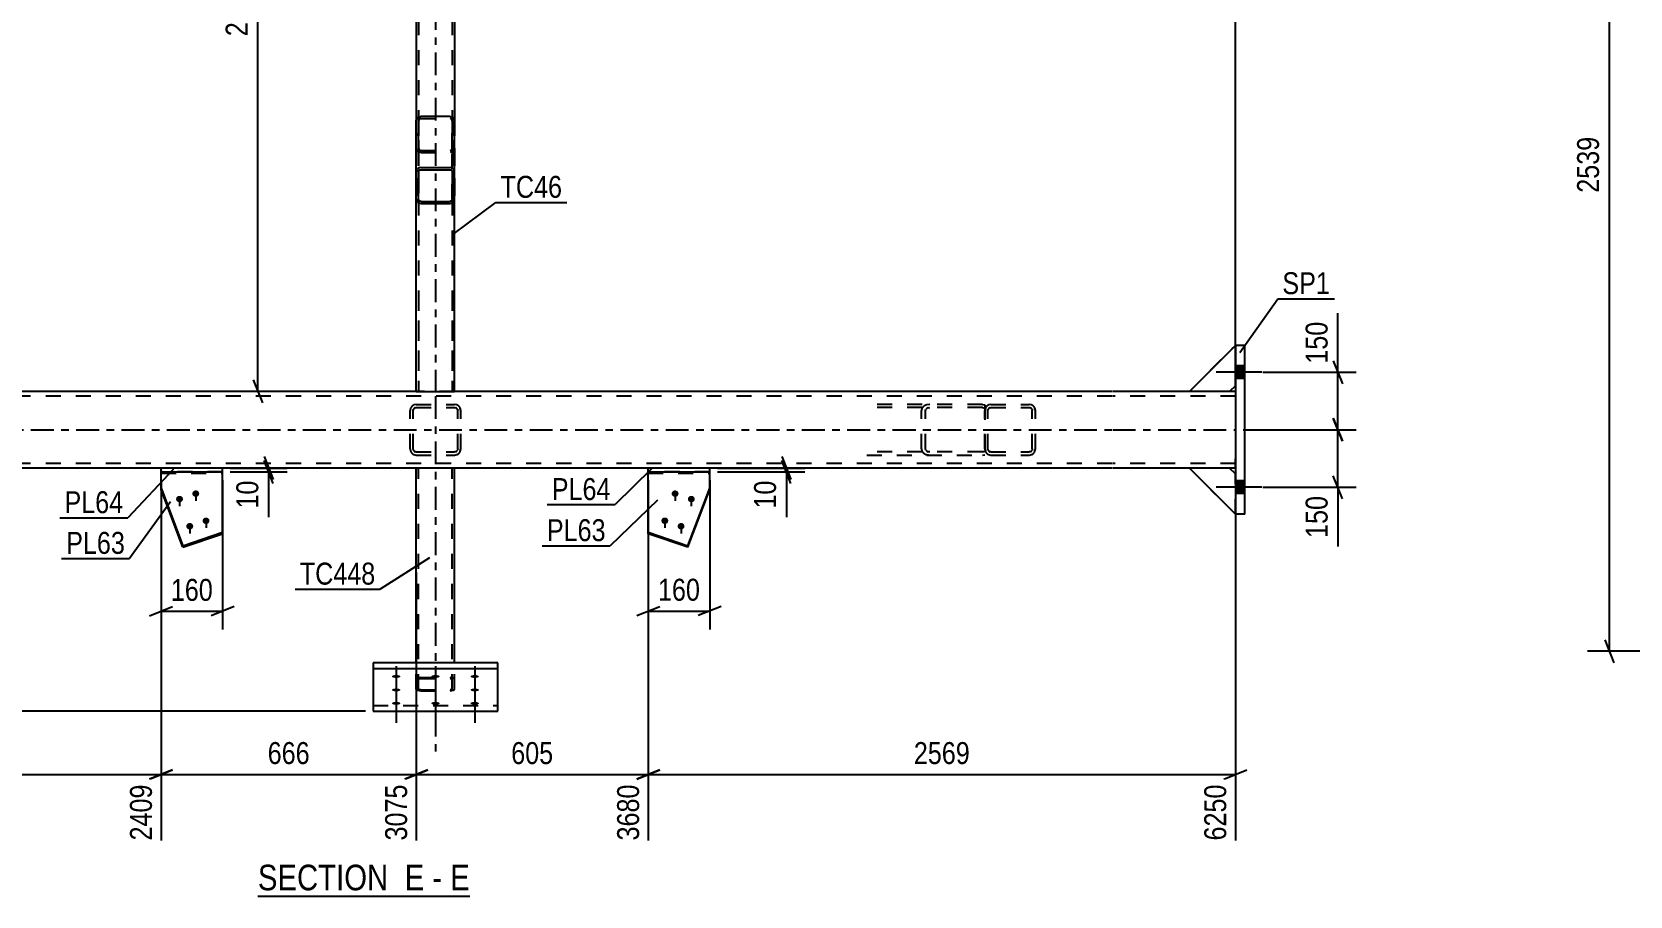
# Model space of a CAD drawing. Header units: millimetres. Extents: x -98 to 743, y -243 to 351.
# Drawn here: x 58.4 to 266.9, y 124.9 to 237.6 of the extents above; entities that cross this region are included whole.
import ezdxf

# ---------------------------------------------------------------- set-up
doc = ezdxf.new("R2010")
doc.units = ezdxf.units.MM
doc.linetypes.add('DXK_LINE_DOT2', pattern=[3.9198, 1.9599, -1.9599])
doc.linetypes.add('DXK_LINE_DOT3', pattern=[5.9187, 2.979, -0.9799, 0.9799, -0.9799])
doc.styles.add('Arial Narrow', font='ARIALN.TTF', dxfattribs={"height": 0.2})

# ---------------------------------------------------------------- blocks, each defined once
blk = doc.blocks.new('Unknown-389632146-17 - 25804')
at = {"color": 6, "linetype": 'Continuous'}
blk.add_line((87.86, 124.88), (115.51, 124.88), dxfattribs=at)
at = {"color": 0, "linetype": 'Continuous'}
for points in [[(105.97, 125.63), (105.97, 129.13), (87.86, 129.13), (87.86, 125.63)], [(109.58, 125.63), (109.58, 129.13), (107.02, 129.13), (107.02, 125.63)], [(111.9, 125.63), (111.9, 129.13), (110.63, 129.13), (110.63, 125.63)], [(115.51, 125.63), (115.51, 129.13), (112.95, 129.13), (112.95, 125.63)]]:
    blk.add_wipeout(points, dxfattribs=at)
at = {"color": 7, "linetype": 'Continuous', "style": 'Arial Narrow'}
for s, p in [('SECTION ', (87.86, 125.63)), ('E', (107.02, 125.63)), ('E', (112.95, 125.63)), ('-', (110.63, 125.63))]:
    blk.add_text(s, height=3.34, dxfattribs=at).set_placement(p)
blk = doc.blocks.new('Part-389632146-25862 - 25804')
at = {"color": 2, "linetype": 'Continuous'}
for p, q in [((83.26, 180.71), (75.23, 180.71)), ((75.23, 180.21), (75.23, 180.71)), ((75.23, 180.21), (83.26, 180.21)), ((83.26, 180.21), (83.26, 180.71))]:
    blk.add_line(p, q, dxfattribs=at)
blk = doc.blocks.new('Part-389632146-25887 - 25804')
at = {"color": 7, "linetype": 'DXK_LINE_DOT2'}
for p, q in [((83.26, 180.23), (75.23, 180.23)), ((75.23, 180.23), (75.23, 180.21)), ((75.23, 180.21), (75.23, 180.23)), ((75.23, 180.03), (83.26, 180.03)), ((83.26, 180.23), (83.26, 180.21)), ((83.26, 180.21), (83.26, 180.23))]:
    blk.add_line(p, q, dxfattribs=at)
at = {"color": 2, "linetype": 'Continuous'}
for p, q in [((75.23, 177.91), (75.23, 180.21)), ((83.26, 172.15), (83.26, 180.21)), ((75.23, 178.11), (78.07, 170.59)), ((78.07, 170.38), (75.23, 177.91)), ((78.07, 170.59), (83.26, 172.35)), ((78.07, 170.38), (83.26, 172.15)), ((78.07, 170.59), (78.07, 170.38))]:
    blk.add_line(p, q, dxfattribs=at)
blk = doc.blocks.new('Part-389632146-25866 - 25804')
at = {"color": 7, "linetype": 'DXK_LINE_DOT2'}
for p, q in [((182.4, 189.01), (167.32, 189.01)), ((182.4, 188.61), (167.32, 188.61)), ((174.52, 188.51), (174.44, 188.21)), ((174.44, 183.21), (174.44, 188.21)), ((174.99, 188.21), (175.03, 188.36)), ((174.99, 183.21), (174.99, 188.21)), ((175.54, 189.01), (175.12, 188.95)), ((175.33, 188.58), (175.54, 188.61)), ((182.4, 189.01), (182.72, 188.96)), ((182.4, 188.61), (182.61, 188.58)), ((182.61, 188.58), (182.72, 188.52)), ((182.72, 188.96), (182.72, 182.45)), ((182.4, 182.81), (167.32, 182.81)), ((167.32, 182.41), (182.4, 182.41)), ((174.44, 183.21), (174.52, 182.9)), ((175.03, 183.05), (174.99, 183.21)), ((175.12, 182.47), (175.54, 182.41)), ((175.54, 182.81), (175.33, 182.84)), ((182.61, 182.84), (182.4, 182.81)), ((182.4, 182.41), (182.72, 182.45)), ((182.72, 182.89), (182.61, 182.84))]:
    blk.add_line(p, q, dxfattribs=at)
at = {"color": 7, "linetype": 'DXK_LINE_DOT3'}
blk.add_line((170.75, 185.71), (185.82, 185.71), dxfattribs=at)
at = {"color": 7, "linetype": 'DXK_LINE_DOT2'}
for centre, radius, start, end in [((175.37, 187.98), 1, 104.5547, 147.5895), ((175.46, 188.09), 0.501, 104.5547, 147.5895), ((175.37, 183.44), 1, 212.4105, 255.4453), ((175.46, 183.32), 0.501, 212.4105, 255.4453)]:
    blk.add_arc(centre, radius, start, end, dxfattribs=at)
blk = doc.blocks.new('Part-389632146-25809 - 25804')
at = {"color": 7, "linetype": 'DXK_LINE_DOT2'}
for p, q in [((182.79, 188.51), (182.72, 188.21)), ((182.72, 183.21), (182.72, 188.21)), ((183.12, 188.21), (183.15, 188.36)), ((183.12, 183.21), (183.12, 188.21)), ((183.52, 189.01), (183.22, 188.95)), ((183.37, 188.58), (183.52, 188.61)), ((183.52, 189.01), (188.52, 189.01)), ((183.52, 188.61), (188.52, 188.61)), ((188.83, 188.95), (188.52, 189.01)), ((188.52, 188.61), (188.68, 188.58)), ((188.89, 188.36), (188.92, 188.21)), ((188.92, 183.21), (188.92, 188.21)), ((189.32, 188.21), (189.26, 188.51)), ((189.32, 183.21), (189.32, 188.21)), ((182.72, 183.21), (182.79, 182.9)), ((183.15, 183.05), (183.12, 183.21)), ((183.22, 182.47), (183.52, 182.41)), ((183.52, 182.81), (183.37, 182.84)), ((183.52, 182.81), (188.52, 182.81)), ((183.52, 182.41), (188.52, 182.41)), ((188.68, 182.84), (188.52, 182.81)), ((188.52, 182.41), (188.83, 182.47)), ((188.92, 183.21), (188.89, 183.05)), ((189.26, 182.9), (189.32, 183.21))]:
    blk.add_line(p, q, dxfattribs=at)
for centre, radius, start, end in [((183.52, 188.21), 0.8, 112.5, 157.5), ((183.52, 188.21), 0.4, 112.5, 157.5), ((188.52, 188.21), 0.4, 22.5, 67.5), ((188.52, 188.21), 0.8, 22.5, 67.5), ((183.52, 183.21), 0.8, 202.5, 247.5), ((183.52, 183.21), 0.4, 202.5, 247.5), ((188.52, 183.21), 0.4, 292.5, 337.5), ((188.52, 183.21), 0.8, 292.5, 337.5)]:
    blk.add_arc(centre, radius, start, end, dxfattribs=at)
blk = doc.blocks.new('Part-389632146-25810 - 25804')
at = {"color": 7, "linetype": 'DXK_LINE_DOT3'}
blk.add_line((111.03, 190.1), (111.03, 143.13), dxfattribs=at)
at = {"color": 2, "linetype": 'Continuous'}
for p, q in [((113.53, 180.71), (108.53, 180.71)), ((108.53, 155.3), (108.53, 180.71)), ((113.53, 155.3), (113.53, 180.71))]:
    blk.add_line(p, q, dxfattribs=at)
at = {"color": 7, "linetype": 'DXK_LINE_DOT2'}
for p, q in [((108.83, 151.87), (108.83, 180.71)), ((113.21, 180.71), (113.23, 180.71)), ((113.23, 151.87), (113.23, 180.71)), ((108.53, 151.87), (108.53, 155.3)), ((113.53, 151.87), (113.53, 155.3)), ((108.57, 153.25), (108.53, 153.17)), ((108.7, 153.32), (108.57, 153.25)), ((108.9, 153.36), (108.7, 153.32)), ((108.83, 153.17), (108.85, 153.21)), ((108.85, 153.21), (108.92, 153.25)), ((109.13, 153.38), (108.9, 153.36)), ((108.92, 153.25), (109.01, 153.27)), ((109.01, 153.27), (109.13, 153.28)), ((109.13, 153.38), (112.93, 153.38)), ((109.13, 153.28), (112.93, 153.28)), ((113.16, 153.36), (112.93, 153.38)), ((112.93, 153.28), (113.04, 153.27)), ((113.04, 153.27), (113.14, 153.25)), ((113.14, 153.25), (113.21, 153.21)), ((113.35, 153.32), (113.16, 153.36)), ((113.21, 153.21), (113.23, 153.17)), ((113.48, 153.25), (113.35, 153.32)), ((113.53, 153.17), (113.48, 153.25)), ((108.53, 151.87), (108.57, 151.8)), ((108.57, 151.8), (108.7, 151.73)), ((108.7, 151.73), (108.9, 151.68)), ((108.85, 151.84), (108.83, 151.87)), ((108.92, 151.8), (108.85, 151.84)), ((108.9, 151.68), (109.13, 151.67)), ((109.01, 151.78), (108.92, 151.8)), ((109.13, 151.77), (109.01, 151.78)), ((109.13, 151.77), (112.93, 151.77)), ((109.13, 151.67), (112.93, 151.67)), ((113.04, 151.78), (112.93, 151.77)), ((112.93, 151.67), (113.16, 151.68)), ((113.14, 151.8), (113.04, 151.78)), ((113.21, 151.84), (113.14, 151.8)), ((113.16, 151.68), (113.35, 151.73)), ((113.23, 151.87), (113.21, 151.84)), ((113.35, 151.73), (113.48, 151.8)), ((113.48, 151.8), (113.53, 151.87))]:
    blk.add_line(p, q, dxfattribs=at)
blk = doc.blocks.new('Part-389632146-25812 - 25804')
at = {"color": 2, "linetype": 'Continuous'}
for p, q in [((108.53, 290.11), (108.57, 290.34)), ((108.53, 290.11), (108.53, 289.21)), ((108.57, 290.34), (108.7, 290.53)), ((108.7, 290.53), (108.9, 290.66)), ((108.9, 290.66), (109.13, 290.71)), ((109.13, 290.71), (112.93, 290.71)), ((112.93, 290.71), (113.16, 290.66)), ((113.16, 290.66), (113.35, 290.53)), ((113.35, 290.53), (113.48, 290.34)), ((113.48, 290.34), (113.53, 290.11)), ((113.53, 290.11), (113.53, 289.21)), ((108.53, 273.69), (108.53, 255.38)), ((113.53, 273.69), (113.53, 255.38)), ((108.53, 239.86), (108.53, 226.02)), ((113.53, 239.86), (113.53, 226.02)), ((108.53, 190.71), (108.53, 215.79)), ((113.53, 190.71), (113.53, 215.79)), ((108.53, 190.71), (113.53, 190.71))]:
    blk.add_line(p, q, dxfattribs=at)
at = {"color": 7, "linetype": 'DXK_LINE_DOT2'}
for p, q in [((108.85, 290.22), (108.83, 290.11)), ((108.83, 290.11), (108.83, 190.71)), ((108.92, 290.32), (108.85, 290.22)), ((109.01, 290.38), (108.92, 290.32)), ((109.13, 290.41), (109.01, 290.38)), ((109.13, 290.41), (112.93, 290.41)), ((113.04, 290.38), (112.93, 290.41)), ((113.14, 290.32), (113.04, 290.38)), ((113.21, 290.22), (113.14, 290.32)), ((113.23, 290.11), (113.21, 290.22)), ((113.23, 290.11), (113.23, 190.71)), ((108.53, 289.21), (108.53, 239.86)), ((113.53, 289.21), (113.53, 273.69)), ((108.57, 286.08), (108.53, 286.31)), ((108.7, 285.88), (108.57, 286.08)), ((108.9, 285.75), (108.7, 285.88)), ((108.83, 286.31), (108.85, 286.19)), ((108.85, 286.19), (108.92, 286.09)), ((109.13, 285.71), (108.9, 285.75)), ((108.92, 286.09), (109.01, 286.03)), ((109.01, 286.03), (109.13, 286.01)), ((109.13, 286.01), (112.93, 286.01)), ((109.13, 285.71), (112.93, 285.71)), ((112.93, 286.01), (113.04, 286.03)), ((113.16, 285.75), (112.93, 285.71)), ((113.04, 286.03), (113.14, 286.09)), ((113.14, 286.09), (113.21, 286.19)), ((113.35, 285.88), (113.16, 285.75)), ((113.21, 286.19), (113.23, 286.31)), ((113.48, 286.08), (113.35, 285.88)), ((113.53, 286.31), (113.48, 286.08)), ((108.53, 255.38), (108.53, 239.86)), ((113.53, 255.38), (113.53, 239.86)), ((108.53, 226.02), (108.53, 215.79)), ((113.53, 226.02), (113.53, 215.79)), ((113.21, 190.71), (113.16, 190.71)), ((113.21, 190.71), (113.16, 190.71)), ((113.23, 190.71), (113.21, 190.71)), ((113.21, 190.71), (113.23, 190.71))]:
    blk.add_line(p, q, dxfattribs=at)
at = {"color": 7, "linetype": 'DXK_LINE_DOT3'}
blk.add_line((111.03, 288.21), (111.03, 190.71), dxfattribs=at)
blk = doc.blocks.new('Part-389632146-25823 - 25804')
at = {"color": 2, "linetype": 'Continuous'}
for p, q in [((216.67, 196.71), (215.42, 196.71)), ((215.42, 196.71), (215.42, 174.71)), ((216.67, 174.71), (216.67, 196.71)), ((216.67, 174.71), (215.42, 174.71))]:
    blk.add_line(p, q, dxfattribs=at)
blk = doc.blocks.new('Part-389632146-25845 - 25804')
at = {"color": 7, "linetype": 'DXK_LINE_DOT2'}
for p, q in [((108.53, 190.71), (108.53, 203.18)), ((108.83, 203.18), (108.83, 190.71)), ((113.23, 203.18), (113.23, 190.71)), ((113.53, 190.71), (113.53, 203.18)), ((108.53, 190.71), (113.53, 190.71))]:
    blk.add_line(p, q, dxfattribs=at)
blk = doc.blocks.new('Part-389632146-25846 - 25804')
at = {"color": 2, "linetype": 'Continuous'}
for p, q in [((119.15, 155.3), (102.9, 155.3)), ((102.9, 155.3), (102.9, 148.99)), ((102.9, 154.55), (119.15, 154.55)), ((119.15, 148.99), (119.15, 155.3)), ((102.9, 148.99), (119.15, 148.99))]:
    blk.add_line(p, q, dxfattribs=at)
at = {"color": 7, "linetype": 'DXK_LINE_DOT2'}
blk.add_line((102.9, 149.75), (119.15, 149.75), dxfattribs=at)
blk = doc.blocks.new('Part-389632146-25848 - 25804')
at = {"color": 7, "linetype": 'DXK_LINE_DOT2'}
for p, q in [((214.67, 180.71), (209.42, 180.71)), ((209.42, 180.71), (215.42, 174.71)), ((215.42, 179.96), (214.67, 180.71)), ((215.42, 174.71), (215.42, 179.96))]:
    blk.add_line(p, q, dxfattribs=at)
blk = doc.blocks.new('Part-389632146-25849 - 25804')
at = {"color": 2, "linetype": 'Continuous'}
for p, q in [((214.67, 180.71), (209.42, 180.71)), ((209.42, 180.71), (215.42, 174.71)), ((215.42, 179.96), (214.67, 180.71))]:
    blk.add_line(p, q, dxfattribs=at)
at = {"color": 7, "linetype": 'DXK_LINE_DOT2'}
blk.add_line((215.42, 179.96), (215.42, 174.71), dxfattribs=at)
blk = doc.blocks.new('Part-389632146-25850 - 25804')
at = {"color": 7, "linetype": 'DXK_LINE_DOT2'}
for p, q in [((214.67, 180.71), (209.42, 180.71)), ((209.42, 180.71), (215.42, 174.71)), ((215.42, 179.96), (214.67, 180.71)), ((215.42, 174.71), (215.42, 179.96))]:
    blk.add_line(p, q, dxfattribs=at)
blk = doc.blocks.new('Part-389632146-25851 - 25804')
at = {"color": 7, "linetype": 'DXK_LINE_DOT2'}
for p, q in [((209.42, 190.71), (215.42, 196.71)), ((215.42, 196.71), (215.42, 191.46)), ((214.67, 190.71), (209.42, 190.71)), ((215.42, 191.46), (214.67, 190.71))]:
    blk.add_line(p, q, dxfattribs=at)
blk = doc.blocks.new('Part-389632146-25852 - 25804')
at = {"color": 2, "linetype": 'Continuous'}
for p, q in [((209.42, 190.71), (215.42, 196.71)), ((214.67, 190.71), (209.42, 190.71)), ((215.42, 191.46), (214.67, 190.71))]:
    blk.add_line(p, q, dxfattribs=at)
at = {"color": 7, "linetype": 'DXK_LINE_DOT2'}
blk.add_line((215.42, 191.46), (215.42, 196.71), dxfattribs=at)
blk = doc.blocks.new('Part-389632146-25853 - 25804')
at = {"color": 7, "linetype": 'DXK_LINE_DOT2'}
for p, q in [((209.42, 190.71), (215.42, 196.71)), ((215.42, 196.71), (215.42, 191.46)), ((214.67, 190.71), (209.42, 190.71)), ((215.42, 191.46), (214.67, 190.71))]:
    blk.add_line(p, q, dxfattribs=at)
blk = doc.blocks.new('Part-389632146-25860 - 25804')
at = {"color": 2, "linetype": 'Continuous'}
for p, q in [((146.82, 180.71), (138.8, 180.71)), ((138.8, 180.21), (138.8, 180.71)), ((138.8, 180.21), (146.82, 180.21)), ((146.82, 180.21), (146.82, 180.71))]:
    blk.add_line(p, q, dxfattribs=at)
blk = doc.blocks.new('Part-389632146-25865 - 25804')
at = {"color": 7, "linetype": 'DXK_LINE_DOT2'}
for p, q in [((107.79, 188.51), (107.73, 188.21)), ((107.73, 183.21), (107.73, 188.21)), ((108.13, 188.21), (108.16, 188.36)), ((108.13, 183.21), (108.13, 188.21)), ((108.53, 189.01), (108.22, 188.95)), ((108.38, 188.58), (108.53, 188.61)), ((108.53, 189.01), (113.53, 189.01)), ((108.53, 188.61), (113.53, 188.61)), ((113.83, 188.95), (113.53, 189.01)), ((113.53, 188.61), (113.68, 188.58)), ((113.9, 188.36), (113.93, 188.21)), ((113.93, 183.21), (113.93, 188.21)), ((114.33, 188.21), (114.27, 188.51)), ((114.33, 183.21), (114.33, 188.21)), ((107.73, 183.21), (107.79, 182.9)), ((108.16, 183.05), (108.13, 183.21)), ((108.22, 182.47), (108.53, 182.41)), ((108.53, 182.81), (108.38, 182.84)), ((108.53, 182.81), (113.53, 182.81)), ((108.53, 182.41), (113.53, 182.41)), ((113.68, 182.84), (113.53, 182.81)), ((113.53, 182.41), (113.83, 182.47)), ((113.93, 183.21), (113.9, 183.05)), ((114.27, 182.9), (114.33, 183.21))]:
    blk.add_line(p, q, dxfattribs=at)
for centre, radius, start, end in [((108.53, 188.21), 0.8, 112.5, 157.5), ((108.53, 188.21), 0.4, 112.5, 157.5), ((113.53, 188.21), 0.4, 22.5, 67.5), ((113.53, 188.21), 0.8, 22.5, 67.5), ((108.53, 183.21), 0.8, 202.5, 247.5), ((108.53, 183.21), 0.4, 202.5, 247.5), ((113.53, 183.21), 0.4, 292.5, 337.5), ((113.53, 183.21), 0.8, 292.5, 337.5)]:
    blk.add_arc(centre, radius, start, end, dxfattribs=at)
blk = doc.blocks.new('Part-389632146-25868 - 25804')
at = {"color": 2, "linetype": 'Continuous'}
for p, q in [((108.53, 190.71), (22.72, 190.71)), ((199.32, 190.71), (113.53, 190.71)), ((209.42, 190.71), (199.42, 190.71)), ((215.42, 190.71), (214.67, 190.71)), ((215.42, 189.51), (215.42, 181.91)), ((75.23, 180.71), (22.72, 180.71)), ((108.53, 180.71), (83.26, 180.71)), ((138.8, 180.71), (113.53, 180.71)), ((199.32, 180.71), (146.82, 180.71)), ((209.42, 180.71), (199.42, 180.71)), ((215.42, 180.71), (214.67, 180.71))]:
    blk.add_line(p, q, dxfattribs=at)
at = {"color": 7, "linetype": 'DXK_LINE_DOT2'}
for p, q in [((199.32, 190.11), (22.72, 190.11)), ((113.53, 190.71), (108.53, 190.71)), ((215.42, 190.11), (199.42, 190.11)), ((214.67, 190.71), (209.42, 190.71)), ((215.42, 190.71), (215.42, 189.51)), ((215.42, 190.71), (215.42, 190.36)), ((215.42, 180.71), (215.42, 181.91)), ((199.32, 181.31), (22.72, 181.31)), ((83.26, 180.71), (75.23, 180.71)), ((113.53, 180.71), (108.53, 180.71)), ((146.82, 180.71), (138.8, 180.71)), ((215.42, 181.31), (199.42, 181.31)), ((214.67, 180.71), (209.42, 180.71))]:
    blk.add_line(p, q, dxfattribs=at)
at = {"color": 7, "linetype": 'DXK_LINE_DOT3'}
for p, q in [((22.72, 185.71), (199.32, 185.71)), ((199.42, 185.71), (215.42, 185.71))]:
    blk.add_line(p, q, dxfattribs=at)
blk = doc.blocks.new('Part-389632146-25886 - 25804')
at = {"color": 7, "linetype": 'DXK_LINE_DOT2'}
for p, q in [((146.82, 180.23), (138.8, 180.23)), ((138.8, 180.23), (138.8, 180.21)), ((138.8, 180.21), (138.8, 180.23)), ((138.8, 180.03), (146.82, 180.03)), ((146.82, 180.23), (146.82, 180.21)), ((146.82, 180.21), (146.82, 180.23))]:
    blk.add_line(p, q, dxfattribs=at)
at = {"color": 2, "linetype": 'Continuous'}
for p, q in [((138.8, 172.15), (138.8, 180.21)), ((146.82, 177.91), (146.82, 180.21)), ((143.98, 170.59), (146.82, 178.11)), ((143.98, 170.38), (146.82, 177.91)), ((138.8, 172.35), (143.98, 170.59)), ((143.98, 170.38), (138.8, 172.15)), ((143.98, 170.59), (143.98, 170.38))]:
    blk.add_line(p, q, dxfattribs=at)
blk = doc.blocks.new('Bolt-389632146-25890 - 25804')
at = {"linetype": 'Continuous'}
for points in [[(215.42, 194.03), (215.42, 192.38), (216.67, 192.38), (216.67, 194.03)], [(215.42, 194.03), (215.42, 192.38), (216.67, 192.38), (216.67, 194.03)], [(215.42, 179.03), (215.42, 177.38), (216.67, 177.38), (216.67, 179.03)], [(215.42, 179.03), (215.42, 177.38), (216.67, 177.38), (216.67, 179.03)]]:
    blk.add_hatch(color=1, dxfattribs=at).paths.add_polyline_path(points)
at = {"color": 1, "linetype": 'Continuous'}
for p, q in [((216.67, 194.03), (215.42, 194.03)), ((216.67, 194.03), (215.42, 194.03)), ((218.87, 193.21), (212.92, 193.21)), ((218.87, 193.21), (212.92, 193.21)), ((216.67, 192.38), (215.42, 192.38)), ((216.67, 192.38), (215.42, 192.38)), ((218.87, 178.21), (212.92, 178.21)), ((218.87, 178.21), (212.92, 178.21)), ((216.67, 179.03), (215.42, 179.03)), ((216.67, 179.03), (215.42, 179.03)), ((216.67, 177.38), (215.42, 177.38)), ((216.67, 177.38), (215.42, 177.38))]:
    blk.add_line(p, q, dxfattribs=at)
blk = doc.blocks.new('Bolt-389632146-25892 - 25804')
at = {"linetype": 'Continuous'}
for points in [[(105.9, 153.71), (106.02, 153.71), (106.13, 153.7), (106.23, 153.68), (106.31, 153.65), (106.38, 153.62), (106.43, 153.58), (106.45, 153.54), (106.45, 153.51), (106.43, 153.47), (106.38, 153.43), (106.31, 153.4), (106.23, 153.37), (106.13, 153.35), (106.02, 153.34), (105.9, 153.34), (105.79, 153.34), (105.68, 153.35), (105.58, 153.37), (105.49, 153.4), (105.43, 153.43), (105.38, 153.47), (105.36, 153.51), (105.36, 153.54), (105.38, 153.58), (105.43, 153.62), (105.49, 153.65), (105.58, 153.68), (105.68, 153.7), (105.79, 153.71)], [(111.03, 153.71), (111.14, 153.71), (111.25, 153.7), (111.35, 153.68), (111.44, 153.65), (111.51, 153.62), (111.55, 153.58), (111.58, 153.54), (111.58, 153.51), (111.55, 153.47), (111.51, 153.43), (111.44, 153.4), (111.35, 153.37), (111.25, 153.35), (111.14, 153.34), (111.03, 153.34), (110.91, 153.34), (110.8, 153.35), (110.71, 153.37), (110.62, 153.4), (110.55, 153.43), (110.51, 153.47), (110.48, 153.51), (110.48, 153.54), (110.51, 153.58), (110.55, 153.62), (110.62, 153.65), (110.71, 153.68), (110.8, 153.7), (110.91, 153.71)], [(116.15, 153.71), (116.27, 153.71), (116.38, 153.7), (116.48, 153.68), (116.56, 153.65), (116.63, 153.62), (116.68, 153.58), (116.7, 153.54), (116.7, 153.51), (116.68, 153.47), (116.63, 153.43), (116.56, 153.4), (116.48, 153.37), (116.38, 153.35), (116.27, 153.34), (116.15, 153.34), (116.04, 153.34), (115.93, 153.35), (115.83, 153.37), (115.74, 153.4), (115.68, 153.43), (115.63, 153.47), (115.61, 153.51), (115.61, 153.54), (115.63, 153.58), (115.68, 153.62), (115.74, 153.65), (115.83, 153.68), (115.93, 153.7), (116.04, 153.71)], [(105.9, 151.96), (106.02, 151.96), (106.13, 151.94), (106.23, 151.92), (106.31, 151.9), (106.38, 151.87), (106.43, 151.83), (106.45, 151.79), (106.45, 151.75), (106.43, 151.71), (106.38, 151.68), (106.31, 151.65), (106.23, 151.62), (106.13, 151.6), (106.02, 151.59), (105.9, 151.58), (105.79, 151.59), (105.68, 151.6), (105.58, 151.62), (105.49, 151.65), (105.43, 151.68), (105.38, 151.71), (105.36, 151.75), (105.36, 151.79), (105.38, 151.83), (105.43, 151.87), (105.49, 151.9), (105.58, 151.92), (105.68, 151.94), (105.79, 151.96)], [(105.9, 150.21), (106.02, 150.2), (106.13, 150.19), (106.23, 150.17), (106.31, 150.15), (106.38, 150.11), (106.43, 150.08), (106.45, 150.04), (106.45, 150), (106.43, 149.96), (106.38, 149.93), (106.31, 149.89), (106.23, 149.87), (106.13, 149.85), (106.02, 149.84), (105.9, 149.83), (105.79, 149.84), (105.68, 149.85), (105.58, 149.87), (105.49, 149.89), (105.43, 149.93), (105.38, 149.96), (105.36, 150), (105.36, 150.04), (105.38, 150.08), (105.43, 150.11), (105.49, 150.15), (105.58, 150.17), (105.68, 150.19), (105.79, 150.2)], [(111.03, 150.21), (111.14, 150.2), (111.25, 150.19), (111.35, 150.17), (111.44, 150.15), (111.51, 150.11), (111.55, 150.08), (111.58, 150.04), (111.58, 150), (111.55, 149.96), (111.51, 149.93), (111.44, 149.89), (111.35, 149.87), (111.25, 149.85), (111.14, 149.84), (111.03, 149.83), (110.91, 149.84), (110.8, 149.85), (110.71, 149.87), (110.62, 149.89), (110.55, 149.93), (110.51, 149.96), (110.48, 150), (110.48, 150.04), (110.51, 150.08), (110.55, 150.11), (110.62, 150.15), (110.71, 150.17), (110.8, 150.19), (110.91, 150.2)], [(116.15, 151.96), (116.27, 151.96), (116.38, 151.94), (116.48, 151.92), (116.56, 151.9), (116.63, 151.87), (116.68, 151.83), (116.7, 151.79), (116.7, 151.75), (116.68, 151.71), (116.63, 151.68), (116.56, 151.65), (116.48, 151.62), (116.38, 151.6), (116.27, 151.59), (116.15, 151.58), (116.04, 151.59), (115.93, 151.6), (115.83, 151.62), (115.74, 151.65), (115.68, 151.68), (115.63, 151.71), (115.61, 151.75), (115.61, 151.79), (115.63, 151.83), (115.68, 151.87), (115.74, 151.9), (115.83, 151.92), (115.93, 151.94), (116.04, 151.96)], [(116.15, 150.21), (116.27, 150.2), (116.38, 150.19), (116.48, 150.17), (116.56, 150.15), (116.63, 150.11), (116.68, 150.08), (116.7, 150.04), (116.7, 150), (116.68, 149.96), (116.63, 149.93), (116.56, 149.89), (116.48, 149.87), (116.38, 149.85), (116.27, 149.84), (116.15, 149.83), (116.04, 149.84), (115.93, 149.85), (115.83, 149.87), (115.74, 149.89), (115.68, 149.93), (115.63, 149.96), (115.61, 150), (115.61, 150.04), (115.63, 150.08), (115.68, 150.11), (115.74, 150.15), (115.83, 150.17), (115.93, 150.19), (116.04, 150.2)]]:
    blk.add_hatch(color=1, dxfattribs=at).paths.add_polyline_path(points)
at = {"color": 1, "linetype": 'Continuous'}
for p, q in [((105.9, 154.89), (105.9, 150.99)), ((111.03, 154.89), (111.03, 150.99)), ((116.15, 154.89), (116.15, 150.99)), ((105.9, 153.13), (105.9, 149.24)), ((116.15, 153.13), (116.15, 149.24)), ((105.9, 151.38), (105.9, 147.48)), ((111.03, 151.38), (111.03, 147.48)), ((116.15, 151.38), (116.15, 147.48))]:
    blk.add_line(p, q, dxfattribs=at)
blk = doc.blocks.new('Bolt-389632146-25894 - 25804')
at = {"linetype": 'Continuous'}
for points in [[(142.3, 176.96), (142.21, 176.97), (142.12, 176.99), (142.04, 177.04), (141.97, 177.1), (141.91, 177.17), (141.87, 177.25), (141.85, 177.33), (141.85, 177.42), (141.87, 177.51), (141.91, 177.59), (141.97, 177.66), (142.04, 177.72), (142.12, 177.77), (142.21, 177.79), (142.3, 177.8), (142.4, 177.79), (142.48, 177.77), (142.57, 177.72), (142.64, 177.66), (142.69, 177.59), (142.73, 177.51), (142.75, 177.42), (142.75, 177.33), (142.73, 177.25), (142.69, 177.17), (142.64, 177.1), (142.57, 177.04), (142.48, 176.99), (142.4, 176.97)], [(144.42, 176.25), (144.33, 176.26), (144.24, 176.29), (144.16, 176.33), (144.09, 176.39), (144.03, 176.46), (143.99, 176.54), (143.97, 176.63), (143.97, 176.72), (143.99, 176.8), (144.03, 176.88), (144.09, 176.95), (144.16, 177.01), (144.24, 177.06), (144.33, 177.09), (144.42, 177.09), (144.52, 177.09), (144.61, 177.06), (144.69, 177.01), (144.76, 176.95), (144.81, 176.88), (144.85, 176.8), (144.87, 176.72), (144.87, 176.63), (144.85, 176.54), (144.81, 176.46), (144.76, 176.39), (144.69, 176.33), (144.61, 176.29), (144.52, 176.26)], [(140.96, 173.41), (140.87, 173.42), (140.78, 173.45), (140.7, 173.49), (140.63, 173.55), (140.57, 173.62), (140.54, 173.71), (140.52, 173.79), (140.52, 173.88), (140.54, 173.97), (140.57, 174.05), (140.63, 174.12), (140.7, 174.18), (140.78, 174.22), (140.87, 174.25), (140.96, 174.26), (141.06, 174.25), (141.15, 174.22), (141.23, 174.18), (141.3, 174.12), (141.35, 174.05), (141.39, 173.97), (141.41, 173.88), (141.41, 173.79), (141.39, 173.71), (141.35, 173.62), (141.3, 173.55), (141.23, 173.49), (141.15, 173.45), (141.06, 173.42)], [(143.08, 172.71), (142.99, 172.72), (142.9, 172.74), (142.82, 172.79), (142.75, 172.85), (142.7, 172.92), (142.66, 173), (142.64, 173.09), (142.64, 173.17), (142.66, 173.26), (142.7, 173.34), (142.75, 173.41), (142.82, 173.47), (142.9, 173.52), (142.99, 173.54), (143.08, 173.55), (143.18, 173.54), (143.27, 173.52), (143.35, 173.47), (143.42, 173.41), (143.47, 173.34), (143.51, 173.26), (143.53, 173.17), (143.53, 173.09), (143.51, 173), (143.47, 172.92), (143.42, 172.85), (143.35, 172.79), (143.27, 172.74), (143.18, 172.72)]]:
    blk.add_hatch(color=1, dxfattribs=at).paths.add_polyline_path(points)
at = {"color": 1, "linetype": 'Continuous'}
for p, q in [((142.3, 177.72), (142.3, 176.44)), ((144.42, 177.01), (144.42, 175.73)), ((140.96, 174.18), (140.96, 172.9)), ((143.08, 173.47), (143.08, 172.19))]:
    blk.add_line(p, q, dxfattribs=at)
blk = doc.blocks.new('Bolt-389632146-25895 - 25804')
at = {"linetype": 'Continuous'}
for points in [[(79.75, 176.96), (79.66, 176.97), (79.57, 176.99), (79.49, 177.04), (79.42, 177.1), (79.36, 177.17), (79.33, 177.25), (79.31, 177.33), (79.31, 177.42), (79.33, 177.51), (79.36, 177.59), (79.42, 177.66), (79.49, 177.72), (79.57, 177.77), (79.66, 177.79), (79.75, 177.8), (79.85, 177.79), (79.94, 177.77), (80.02, 177.72), (80.09, 177.66), (80.14, 177.59), (80.18, 177.51), (80.2, 177.42), (80.2, 177.33), (80.18, 177.25), (80.14, 177.17), (80.09, 177.1), (80.02, 177.04), (79.94, 176.99), (79.85, 176.97)], [(77.63, 176.25), (77.54, 176.26), (77.45, 176.29), (77.37, 176.33), (77.3, 176.39), (77.24, 176.46), (77.21, 176.54), (77.19, 176.63), (77.19, 176.72), (77.21, 176.8), (77.24, 176.88), (77.3, 176.95), (77.37, 177.01), (77.45, 177.06), (77.54, 177.09), (77.63, 177.09), (77.73, 177.09), (77.82, 177.06), (77.9, 177.01), (77.97, 176.95), (78.02, 176.88), (78.06, 176.8), (78.08, 176.72), (78.08, 176.63), (78.06, 176.54), (78.02, 176.46), (77.97, 176.39), (77.9, 176.33), (77.82, 176.29), (77.73, 176.26)], [(78.97, 172.71), (78.88, 172.72), (78.79, 172.74), (78.71, 172.79), (78.64, 172.85), (78.58, 172.92), (78.54, 173), (78.52, 173.09), (78.52, 173.17), (78.54, 173.26), (78.58, 173.34), (78.64, 173.41), (78.71, 173.47), (78.79, 173.52), (78.88, 173.54), (78.97, 173.55), (79.06, 173.54), (79.15, 173.52), (79.24, 173.47), (79.31, 173.41), (79.36, 173.34), (79.4, 173.26), (79.42, 173.17), (79.42, 173.09), (79.4, 173), (79.36, 172.92), (79.31, 172.85), (79.24, 172.79), (79.15, 172.74), (79.06, 172.72)], [(81.09, 173.41), (81, 173.42), (80.91, 173.45), (80.83, 173.49), (80.76, 173.55), (80.7, 173.62), (80.66, 173.71), (80.64, 173.79), (80.64, 173.88), (80.66, 173.97), (80.7, 174.05), (80.76, 174.12), (80.83, 174.18), (80.91, 174.22), (81, 174.25), (81.09, 174.26), (81.18, 174.25), (81.27, 174.22), (81.36, 174.18), (81.43, 174.12), (81.48, 174.05), (81.52, 173.97), (81.54, 173.88), (81.54, 173.79), (81.52, 173.71), (81.48, 173.62), (81.43, 173.55), (81.36, 173.49), (81.27, 173.45), (81.18, 173.42)]]:
    blk.add_hatch(color=1, dxfattribs=at).paths.add_polyline_path(points)
at = {"color": 1, "linetype": 'Continuous'}
for p, q in [((79.75, 177.72), (79.75, 176.44)), ((77.63, 177.01), (77.63, 175.73)), ((78.97, 173.47), (78.97, 172.19)), ((81.09, 174.18), (81.09, 172.9))]:
    blk.add_line(p, q, dxfattribs=at)
blk = doc.blocks.new('Part-389632146-36391 - 25804')
at = {"color": 2, "linetype": 'Continuous'}
for p, q in [((108.53, 226.02), (108.57, 226.23)), ((108.53, 219.36), (108.53, 226.02)), ((108.57, 226.23), (108.7, 226.42)), ((108.7, 226.42), (108.9, 226.54)), ((108.9, 226.54), (109.13, 226.58)), ((112.93, 226.58), (109.13, 226.58)), ((112.93, 226.58), (113.16, 226.54)), ((113.16, 226.54), (113.35, 226.42)), ((113.35, 226.42), (113.48, 226.23)), ((113.48, 226.23), (113.53, 226.02)), ((113.53, 219.36), (113.53, 226.02)), ((108.57, 219.58), (108.53, 219.36)), ((108.53, 215.79), (108.53, 219.36)), ((108.7, 219.76), (108.57, 219.58)), ((108.9, 219.88), (108.7, 219.76)), ((108.83, 219.36), (108.85, 219.47)), ((108.83, 215.79), (108.83, 219.36)), ((108.85, 219.47), (108.92, 219.56)), ((109.13, 219.92), (108.9, 219.88)), ((108.92, 219.56), (109.01, 219.62)), ((109.01, 219.62), (109.13, 219.64)), ((109.13, 219.92), (112.93, 219.92)), ((109.13, 219.64), (112.93, 219.64)), ((113.16, 219.88), (112.93, 219.92)), ((112.93, 219.64), (113.04, 219.62)), ((113.04, 219.62), (113.14, 219.56)), ((113.14, 219.56), (113.21, 219.47)), ((113.35, 219.76), (113.16, 219.88)), ((113.21, 219.47), (113.23, 219.36)), ((113.23, 219.36), (113.23, 215.79)), ((113.48, 219.58), (113.35, 219.76)), ((113.53, 219.36), (113.48, 219.58)), ((113.53, 215.79), (113.53, 219.36)), ((108.53, 215.79), (108.57, 215.57)), ((108.57, 215.57), (108.7, 215.39)), ((108.7, 215.39), (108.9, 215.27)), ((108.85, 215.68), (108.83, 215.79)), ((108.92, 215.59), (108.85, 215.68)), ((108.9, 215.27), (109.13, 215.23)), ((109.01, 215.53), (108.92, 215.59)), ((109.13, 215.51), (109.01, 215.53)), ((109.13, 215.51), (112.93, 215.51)), ((109.13, 215.23), (112.93, 215.23)), ((113.04, 215.53), (112.93, 215.51)), ((112.93, 215.23), (113.16, 215.27)), ((113.14, 215.59), (113.04, 215.53)), ((113.21, 215.68), (113.14, 215.59)), ((113.16, 215.27), (113.35, 215.39)), ((113.23, 215.79), (113.21, 215.68)), ((113.35, 215.39), (113.48, 215.57)), ((113.48, 215.57), (113.53, 215.79))]:
    blk.add_line(p, q, dxfattribs=at)
at = {"color": 7, "linetype": 'DXK_LINE_DOT2'}
for p, q in [((108.53, 226.02), (108.53, 222.45)), ((108.85, 226.12), (108.83, 226.02)), ((108.83, 226.02), (108.83, 219.36)), ((108.83, 222.45), (108.83, 226.02)), ((108.92, 226.22), (108.85, 226.12)), ((109.01, 226.28), (108.92, 226.22)), ((109.13, 226.3), (109.01, 226.28)), ((109.13, 226.58), (109.13, 226.58)), ((109.13, 226.3), (112.93, 226.3)), ((112.93, 226.58), (112.93, 226.58)), ((113.04, 226.28), (112.93, 226.3)), ((113.14, 226.22), (113.04, 226.28)), ((113.21, 226.12), (113.14, 226.22)), ((113.23, 226.02), (113.21, 226.12)), ((113.23, 226.02), (113.23, 219.36)), ((113.23, 222.45), (113.23, 226.02)), ((113.53, 226.02), (113.53, 222.45)), ((108.53, 222.45), (108.53, 215.79)), ((108.57, 222.23), (108.53, 222.45)), ((108.7, 222.05), (108.57, 222.23)), ((108.9, 221.92), (108.7, 222.05)), ((108.83, 222.45), (108.83, 215.79)), ((108.83, 222.45), (108.85, 222.34)), ((108.85, 222.34), (108.92, 222.25)), ((109.13, 221.88), (108.9, 221.92)), ((108.92, 222.25), (109.01, 222.18)), ((109.01, 222.18), (109.13, 222.16)), ((109.13, 222.16), (112.93, 222.16)), ((109.13, 221.88), (112.93, 221.88)), ((112.93, 222.16), (113.04, 222.18)), ((113.16, 221.92), (112.93, 221.88)), ((113.04, 222.18), (113.14, 222.25)), ((113.14, 222.25), (113.21, 222.34)), ((113.35, 222.05), (113.16, 221.92)), ((113.21, 222.34), (113.23, 222.45)), ((113.23, 215.79), (113.23, 222.45)), ((113.48, 222.23), (113.35, 222.05)), ((113.53, 222.45), (113.48, 222.23)), ((113.53, 222.45), (113.53, 215.79))]:
    blk.add_line(p, q, dxfattribs=at)
blk = doc.blocks.new('StraightDimension-389632146-26929 - 25116')
at = {"color": 7, "linetype": 'Continuous'}
for p, q in [((381.07, 283.75), (261.37, 283.75)), ((264.82, 282.25), (263.62, 285.25)), ((264.22, 156.82), (264.22, 283.75)), ((376.74, 156.82), (261.37, 156.82)), ((263.62, 158.32), (264.82, 155.32))]:
    blk.add_line(p, q, dxfattribs=at)
at = {"color": 0}
blk.add_wipeout([(263.47, 224.54), (259.27, 224.54), (259.27, 216.03), (263.47, 216.03)], dxfattribs=at)
at = {"color": 3, "style": 'Arial Narrow'}
blk.add_text('2539', height=2.863, rotation=90.0002, dxfattribs=at).set_placement((262.87, 216.63))
blk = doc.blocks.new('StraightDimension-389632146-27832 - 25804')
at = {"color": 7, "linetype": 'Continuous'}
for p, q in [((108.53, 291.11), (108.53, 312.62)), ((215.42, 191.71), (215.42, 312.62)), ((110.03, 304.61), (107.03, 303.41)), ((213.92, 303.41), (216.92, 304.61)), ((108.53, 304.01), (215.42, 304.01))]:
    blk.add_line(p, q, dxfattribs=at)
at = {"color": 0, "linetype": 'Continuous'}
blk.add_wipeout([(214.82, 313.22), (210.62, 313.22), (210.62, 304.71), (214.82, 304.71)], dxfattribs=at)
at = {"color": 0}
blk.add_wipeout([(166.23, 304.76), (166.23, 308.96), (157.72, 308.96), (157.72, 304.76)], dxfattribs=at)
at = {"color": 3, "linetype": 'Continuous', "style": 'Arial Narrow'}
blk.add_text('6250', height=2.863, rotation=90.0002, dxfattribs=at).set_placement((214.22, 305.31))
at = {"color": 3, "style": 'Arial Narrow'}
blk.add_text('3175', height=2.863, dxfattribs=at).set_placement((158.32, 305.36))
blk = doc.blocks.new('StraightDimension-389632146-27833 - 25804')
at = {"color": 7, "linetype": 'Continuous'}
for p, q in [((108.53, 291.11), (108.53, 312.62)), ((6.62, 191.71), (6.62, 307.13)), ((8.12, 304.61), (5.12, 303.41)), ((107.03, 303.41), (110.03, 304.61)), ((6.62, 304.01), (108.53, 304.01))]:
    blk.add_line(p, q, dxfattribs=at)
at = {"color": 0, "linetype": 'Continuous'}
for points in [[(107.93, 313.22), (103.73, 313.22), (103.73, 304.71), (107.93, 304.71)], [(6.02, 307.73), (1.82, 307.73), (1.82, 304.71), (6.02, 304.71)]]:
    blk.add_wipeout(points, dxfattribs=at)
at = {"color": 0}
blk.add_wipeout([(61.83, 304.76), (61.83, 308.96), (53.32, 308.96), (53.32, 304.76)], dxfattribs=at)
at = {"color": 3, "linetype": 'Continuous', "style": 'Arial Narrow'}
for s, height, p in [('3075', 2.863, (107.33, 305.31)), ('0', 2.86, (5.42, 305.31))]:
    blk.add_text(s, height=height, rotation=90.0002, dxfattribs=at).set_placement(p)
at = {"color": 3, "style": 'Arial Narrow'}
blk.add_text('3075', height=2.863, dxfattribs=at).set_placement((53.92, 305.36))
blk = doc.blocks.new('StraightDimension-389632146-37772 - 25804')
at = {"color": 7, "linetype": 'Continuous'}
for p, q in [((138.8, 179.13), (138.8, 132.13)), ((108.53, 167.12), (108.53, 132.13)), ((110.03, 141.35), (107.03, 140.15)), ((108.53, 140.75), (138.8, 140.75)), ((137.3, 140.15), (140.3, 141.35))]:
    blk.add_line(p, q, dxfattribs=at)
at = {"color": 0}
blk.add_wipeout([(127.01, 141.5), (127.01, 145.7), (120.32, 145.7), (120.32, 141.5)], dxfattribs=at)
at = {"color": 0, "linetype": 'Continuous'}
blk.add_wipeout([(138.2, 140.05), (134, 140.05), (134, 131.53), (138.2, 131.53)], dxfattribs=at)
at = {"color": 3, "style": 'Arial Narrow'}
blk.add_text('605', height=2.863, dxfattribs=at).set_placement((120.92, 142.1))
at = {"color": 3, "linetype": 'Continuous', "style": 'Arial Narrow'}
blk.add_text('3680', height=2.863, rotation=90.0002, dxfattribs=at).set_placement((137.6, 132.13))
blk = doc.blocks.new('StraightDimension-389632146-37993 - 25804')
at = {"color": 7, "linetype": 'Continuous'}
for p, q in [((216.42, 185.71), (231.2, 185.71)), ((228.2, 187.21), (229.4, 184.21)), ((228.8, 178.21), (228.8, 185.71)), ((229.4, 176.71), (228.2, 179.71)), ((219.02, 178.21), (231.2, 178.21))]:
    blk.add_line(p, q, dxfattribs=at)
at = {"color": 0}
blk.add_wipeout([(228.05, 177.68), (223.85, 177.68), (223.85, 171), (228.05, 171)], dxfattribs=at)
at = {"color": 7, "linetype": 'Continuous'}
blk.add_line((228.8, 178.21), (228.8, 170.47), dxfattribs=at)
blk.add_line((228.8, 178.21), (228.8, 170.47), dxfattribs=at)
at = {"color": 3, "style": 'Arial Narrow'}
blk.add_text('150', height=2.863, rotation=90.0002, dxfattribs=at).set_placement((227.45, 171.6))
blk = doc.blocks.new('StraightDimension-389632146-32994 - 25804')
at = {"color": 7, "linetype": 'Continuous'}
for p, q in [((-22.88, 289.21), (-24.08, 292.21)), ((108.13, 290.71), (-26.33, 290.71)), ((-23.48, 148.99), (-23.48, 290.71)), ((-24.08, 150.49), (-22.88, 147.49)), ((101.9, 148.99), (-26.33, 148.99))]:
    blk.add_line(p, q, dxfattribs=at)
at = {"color": 0}
blk.add_wipeout([(-24.23, 224.11), (-28.43, 224.11), (-28.43, 215.59), (-24.23, 215.59)], dxfattribs=at)
at = {"color": 3, "style": 'Arial Narrow'}
blk.add_text('2834', height=2.863, rotation=90.0002, dxfattribs=at).set_placement((-24.83, 216.19))
blk = doc.blocks.new('StraightDimension-389632146-37730 - 25804')
at = {"color": 7, "linetype": 'Continuous'}
for p, q in [((88.46, 289.21), (87.26, 292.21)), ((108.13, 290.71), (85.01, 290.71)), ((87.86, 190.71), (87.86, 290.71)), ((87.26, 192.21), (88.46, 189.21)), ((107.53, 190.71), (85.01, 190.71))]:
    blk.add_line(p, q, dxfattribs=at)
at = {"color": 0}
blk.add_wipeout([(87.11, 244.96), (82.91, 244.96), (82.91, 236.45), (87.11, 236.45)], dxfattribs=at)
at = {"color": 3, "style": 'Arial Narrow'}
blk.add_text('2000', height=2.863, rotation=90.0002, dxfattribs=at).set_placement((86.51, 237.05))
blk = doc.blocks.new('StraightDimension-389632146-37771 - 25804')
at = {"color": 7, "linetype": 'Continuous'}
for p, q in [((215.42, 179.71), (215.42, 132.13)), ((138.8, 179.13), (138.8, 132.13)), ((140.3, 141.35), (137.3, 140.15)), ((138.8, 140.75), (215.42, 140.75)), ((213.92, 140.15), (216.92, 141.35))]:
    blk.add_line(p, q, dxfattribs=at)
at = {"color": 0}
blk.add_wipeout([(181.37, 141.5), (181.37, 145.7), (172.86, 145.7), (172.86, 141.5)], dxfattribs=at)
at = {"color": 0, "linetype": 'Continuous'}
blk.add_wipeout([(214.82, 140.05), (210.62, 140.05), (210.62, 131.53), (214.82, 131.53)], dxfattribs=at)
at = {"color": 3, "style": 'Arial Narrow'}
blk.add_text('2569', height=2.863, dxfattribs=at).set_placement((173.46, 142.1))
at = {"color": 3, "linetype": 'Continuous', "style": 'Arial Narrow'}
blk.add_text('6250', height=2.863, rotation=90.0002, dxfattribs=at).set_placement((214.22, 132.13))
blk = doc.blocks.new('StraightDimension-389632146-37773 - 25804')
at = {"color": 7, "linetype": 'Continuous'}
for p, q in [((75.23, 179.13), (75.23, 132.13)), ((108.53, 167.12), (108.53, 132.13)), ((76.73, 141.35), (73.73, 140.15)), ((75.23, 140.75), (108.53, 140.75)), ((107.03, 140.15), (110.03, 141.35))]:
    blk.add_line(p, q, dxfattribs=at)
at = {"color": 0}
blk.add_wipeout([(95.22, 141.5), (95.22, 145.7), (88.54, 145.7), (88.54, 141.5)], dxfattribs=at)
at = {"color": 0, "linetype": 'Continuous'}
blk.add_wipeout([(107.93, 140.05), (103.73, 140.05), (103.73, 131.53), (107.93, 131.53)], dxfattribs=at)
at = {"color": 3, "style": 'Arial Narrow'}
blk.add_text('666', height=2.863, dxfattribs=at).set_placement((89.14, 142.1))
at = {"color": 3, "linetype": 'Continuous', "style": 'Arial Narrow'}
blk.add_text('3075', height=2.863, rotation=90.0002, dxfattribs=at).set_placement((107.33, 132.13))
blk = doc.blocks.new('StraightDimension-389632146-37774 - 25804')
at = {"color": 7, "linetype": 'Continuous'}
for p, q in [((6.62, 179.71), (6.62, 137.62)), ((75.23, 179.13), (75.23, 132.13)), ((8.12, 141.35), (5.12, 140.15)), ((6.62, 140.75), (75.23, 140.75)), ((73.73, 140.15), (76.73, 141.35))]:
    blk.add_line(p, q, dxfattribs=at)
at = {"color": 0}
blk.add_wipeout([(45.18, 141.5), (45.18, 145.7), (36.67, 145.7), (36.67, 141.5)], dxfattribs=at)
at = {"color": 0, "linetype": 'Continuous'}
for points in [[(6.02, 140.05), (1.82, 140.05), (1.82, 137.02), (6.02, 137.02)], [(74.63, 140.05), (70.43, 140.05), (70.43, 131.53), (74.63, 131.53)]]:
    blk.add_wipeout(points, dxfattribs=at)
at = {"color": 3, "style": 'Arial Narrow'}
blk.add_text('2409', height=2.863, dxfattribs=at).set_placement((37.27, 142.1))
at = {"color": 3, "linetype": 'Continuous', "style": 'Arial Narrow'}
for s, height, p in [('0', 2.86, (5.42, 137.62)), ('2409', 2.863, (74.03, 132.13))]:
    blk.add_text(s, height=height, rotation=90.0002, dxfattribs=at).set_placement(p)
blk = doc.blocks.new('StraightDimension-389632146-37804 - 25804')
at = {"color": 7, "linetype": 'Continuous'}
for p, q in [((75.23, 179.13), (75.23, 159.64)), ((83.26, 179.13), (83.26, 159.64)), ((73.73, 161.44), (76.73, 162.64)), ((75.23, 162.04), (83.26, 162.04)), ((84.76, 162.64), (81.76, 161.44))]:
    blk.add_line(p, q, dxfattribs=at)
at = {"color": 0}
blk.add_wipeout([(82.59, 162.79), (82.59, 166.99), (75.9, 166.99), (75.9, 162.79)], dxfattribs=at)
at = {"color": 3, "style": 'Arial Narrow'}
blk.add_text('160', height=2.863, dxfattribs=at).set_placement((76.5, 163.39))
blk = doc.blocks.new('StraightDimension-389632146-37809 - 25804')
at = {"color": 7, "linetype": 'Continuous'}
for p, q in [((138.8, 179.13), (138.8, 159.66)), ((146.82, 179.13), (146.82, 159.66)), ((137.3, 161.46), (140.3, 162.66)), ((148.32, 162.66), (145.32, 161.46)), ((138.8, 162.06), (146.82, 162.06))]:
    blk.add_line(p, q, dxfattribs=at)
at = {"color": 0}
blk.add_wipeout([(146.15, 162.81), (146.15, 167.01), (139.47, 167.01), (139.47, 162.81)], dxfattribs=at)
at = {"color": 3, "style": 'Arial Narrow'}
blk.add_text('160', height=2.863, dxfattribs=at).set_placement((140.07, 163.41))
blk = doc.blocks.new('StraightDimension-389632146-37830 - 25804')
at = {"color": 7, "linetype": 'Continuous'}
for p, q in [((88.66, 182.21), (89.86, 179.21)), ((89.86, 178.71), (88.66, 181.71)), ((84.26, 180.71), (91.66, 180.71)), ((84.26, 180.21), (91.66, 180.21)), ((89.26, 180.21), (89.26, 180.71))]:
    blk.add_line(p, q, dxfattribs=at)
at = {"color": 0}
blk.add_wipeout([(88.51, 179.68), (84.31, 179.68), (84.31, 174.83), (88.51, 174.83)], dxfattribs=at)
at = {"color": 7, "linetype": 'Continuous'}
blk.add_line((89.26, 180.21), (89.26, 174.3), dxfattribs=at)
blk.add_line((89.26, 180.21), (89.26, 174.3), dxfattribs=at)
at = {"color": 3, "style": 'Arial Narrow'}
blk.add_text('10', height=2.863, rotation=90.0002, dxfattribs=at).set_placement((87.91, 175.43))
blk = doc.blocks.new('StraightDimension-389632146-37843 - 25804')
at = {"color": 7, "linetype": 'Continuous'}
for p, q in [((156.22, 182.21), (157.42, 179.21)), ((157.42, 178.71), (156.22, 181.71)), ((147.82, 180.71), (159.22, 180.71)), ((147.82, 180.21), (159.22, 180.21)), ((156.82, 180.21), (156.82, 180.71))]:
    blk.add_line(p, q, dxfattribs=at)
at = {"color": 0}
blk.add_wipeout([(156.07, 179.68), (151.87, 179.68), (151.87, 174.83), (156.07, 174.83)], dxfattribs=at)
at = {"color": 7, "linetype": 'Continuous'}
blk.add_line((156.82, 180.21), (156.82, 174.3), dxfattribs=at)
blk.add_line((156.82, 180.21), (156.82, 174.3), dxfattribs=at)
at = {"color": 3, "style": 'Arial Narrow'}
blk.add_text('10', height=2.863, rotation=90.0002, dxfattribs=at).set_placement((155.47, 175.43))
blk = doc.blocks.new('StraightDimension-389632146-37992 - 25804')
at = {"color": 7, "linetype": 'Continuous'}
for p, q in [((228.2, 194.71), (229.4, 191.71)), ((218.99, 193.21), (231.2, 193.21)), ((228.8, 185.71), (228.8, 193.21)), ((216.42, 185.71), (231.2, 185.71)), ((229.4, 184.21), (228.2, 187.21))]:
    blk.add_line(p, q, dxfattribs=at)
at = {"color": 0}
blk.add_wipeout([(228.05, 200.42), (223.85, 200.42), (223.85, 193.73), (228.05, 193.73)], dxfattribs=at)
at = {"color": 7, "linetype": 'Continuous'}
blk.add_line((228.8, 193.21), (228.8, 200.94), dxfattribs=at)
blk.add_line((228.8, 193.21), (228.8, 200.94), dxfattribs=at)
at = {"color": 3, "style": 'Arial Narrow'}
blk.add_text('150', height=2.863, rotation=90.0002, dxfattribs=at).set_placement((227.45, 194.33))
blk = doc.blocks.new('Mark-389632146-37813 - 25804')
at = {"color": 0}
blk.add_wipeout([(70.51, 169.52), (70.51, 172.52), (62.84, 172.52), (62.84, 169.52)], dxfattribs=at)
blk.add_wipeout([(70.51, 169.52), (70.51, 172.52), (62.84, 172.52), (62.84, 169.52)], dxfattribs=at)
at = {"color": 30, "linetype": 'Continuous'}
for p in [(76.46, 176.3), (62.24, 168.92)]:
    blk.add_line(p, (71.11, 168.92), dxfattribs=at)
at = {"color": 3, "style": 'Arial Narrow'}
blk.add_text('PL63', height=2.863, dxfattribs=at).set_placement((62.84, 169.52))
blk = doc.blocks.new('Mark-389632146-27207 - 25804')
at = {"color": 0}
blk.add_wipeout([(103.2, 165.51), (103.2, 168.51), (93.33, 168.51), (93.33, 165.51)], dxfattribs=at)
blk.add_wipeout([(103.2, 165.51), (103.2, 168.51), (93.33, 168.51), (93.33, 165.51)], dxfattribs=at)
at = {"color": 30, "linetype": 'Continuous'}
for p in [(110.27, 168.99), (92.73, 164.91)]:
    blk.add_line(p, (103.8, 164.91), dxfattribs=at)
at = {"color": 3, "style": 'Arial Narrow'}
blk.add_text('TC448', height=2.863, dxfattribs=at).set_placement((93.33, 165.51))
blk = doc.blocks.new('Mark-389632146-27210 - 25804')
at = {"color": 0}
blk.add_wipeout([(127.56, 215.97), (127.56, 218.97), (119.53, 218.97), (119.53, 215.97)], dxfattribs=at)
blk.add_wipeout([(127.56, 215.97), (127.56, 218.97), (119.53, 218.97), (119.53, 215.97)], dxfattribs=at)
at = {"color": 30, "linetype": 'Continuous'}
for p, q in [((113.32, 211.2), (118.93, 215.37)), ((118.93, 215.37), (128.16, 215.37))]:
    blk.add_line(p, q, dxfattribs=at)
at = {"color": 3, "style": 'Arial Narrow'}
blk.add_text('TC46', height=2.863, dxfattribs=at).set_placement((119.53, 215.97))
blk = doc.blocks.new('Mark-389632146-27231 - 25804')
at = {"color": 0}
blk.add_wipeout([(133.89, 176.54), (133.89, 179.54), (126.21, 179.54), (126.21, 176.54)], dxfattribs=at)
blk.add_wipeout([(133.89, 176.54), (133.89, 179.54), (126.21, 179.54), (126.21, 176.54)], dxfattribs=at)
at = {"color": 30, "linetype": 'Continuous'}
for p in [(139.21, 180.62), (125.61, 175.94)]:
    blk.add_line(p, (134.49, 175.94), dxfattribs=at)
at = {"color": 3, "style": 'Arial Narrow'}
blk.add_text('PL64', height=2.863, dxfattribs=at).set_placement((126.21, 176.54))
blk = doc.blocks.new('Mark-389632146-27216 - 25804')
at = {"color": 0}
blk.add_wipeout([(227.76, 203.4), (227.76, 206.4), (221.55, 206.4), (221.55, 203.4)], dxfattribs=at)
blk.add_wipeout([(227.76, 203.4), (227.76, 206.4), (221.55, 206.4), (221.55, 203.4)], dxfattribs=at)
at = {"color": 30, "linetype": 'Continuous'}
for p, q in [((216.01, 195.8), (220.95, 202.8)), ((220.95, 202.8), (228.36, 202.8))]:
    blk.add_line(p, q, dxfattribs=at)
at = {"color": 3, "style": 'Arial Narrow'}
blk.add_text('SP1', height=2.863, dxfattribs=at).set_placement((221.55, 203.4))
blk = doc.blocks.new('Mark-389632146-27234 - 25804')
at = {"color": 0}
blk.add_wipeout([(70.3, 174.83), (70.3, 177.83), (62.62, 177.83), (62.62, 174.83)], dxfattribs=at)
blk.add_wipeout([(70.3, 174.83), (70.3, 177.83), (62.62, 177.83), (62.62, 174.83)], dxfattribs=at)
at = {"color": 30, "linetype": 'Continuous'}
for p in [(76.85, 180.59), (62.02, 174.23)]:
    blk.add_line(p, (70.9, 174.23), dxfattribs=at)
at = {"color": 3, "style": 'Arial Narrow'}
blk.add_text('PL64', height=2.863, dxfattribs=at).set_placement((62.62, 174.83))
blk = doc.blocks.new('Mark-389632146-37820 - 25804')
at = {"color": 0}
blk.add_wipeout([(133.25, 171.18), (133.25, 174.18), (125.57, 174.18), (125.57, 171.18)], dxfattribs=at)
blk.add_wipeout([(133.25, 171.18), (133.25, 174.18), (125.57, 174.18), (125.57, 171.18)], dxfattribs=at)
at = {"color": 30, "linetype": 'Continuous'}
for p in [(140.01, 176.54), (124.97, 170.58)]:
    blk.add_line(p, (133.85, 170.58), dxfattribs=at)
at = {"color": 3, "style": 'Arial Narrow'}
blk.add_text('PL63', height=2.863, dxfattribs=at).set_placement((125.57, 171.18))

msp = doc.modelspace()

# ---------------------------------------------------------------- block references
for name in ['Part-389632146-25812 - 25804', 'StraightDimension-389632146-26929 - 25116', 'Part-389632146-36391 - 25804', 'Part-389632146-25845 - 25804', 'Part-389632146-25851 - 25804', 'Part-389632146-25852 - 25804', 'Part-389632146-25853 - 25804', 'Part-389632146-25823 - 25804', 'Bolt-389632146-25890 - 25804', 'Part-389632146-25868 - 25804', 'Part-389632146-25810 - 25804', 'Part-389632146-25865 - 25804', 'Part-389632146-25866 - 25804', 'Part-389632146-25809 - 25804', 'Part-389632146-25862 - 25804', 'Part-389632146-25887 - 25804', 'Part-389632146-25860 - 25804', 'Part-389632146-25886 - 25804', 'Part-389632146-25848 - 25804', 'Part-389632146-25849 - 25804', 'Part-389632146-25850 - 25804', 'Bolt-389632146-25895 - 25804', 'Bolt-389632146-25894 - 25804', 'Part-389632146-25846 - 25804', 'Bolt-389632146-25892 - 25804', 'Unknown-389632146-17 - 25804']:
    msp.add_blockref(name, (0, 0))

# ---------------------------------------------------------------- next in the draw order: block references
for name in ['StraightDimension-389632146-27832 - 25804', 'StraightDimension-389632146-37993 - 25804', 'StraightDimension-389632146-37772 - 25804']:
    msp.add_blockref(name, (0, 0))

# ---------------------------------------------------------------- next in the draw order: block references
for name in ['StraightDimension-389632146-27833 - 25804', 'Mark-389632146-27210 - 25804', 'StraightDimension-389632146-37992 - 25804', 'StraightDimension-389632146-37771 - 25804']:
    msp.add_blockref(name, (0, 0))

# ---------------------------------------------------------------- next in the draw order: block references
for name in ['StraightDimension-389632146-32994 - 25804', 'Mark-389632146-27216 - 25804', 'StraightDimension-389632146-37809 - 25804']:
    msp.add_blockref(name, (0, 0))

# ---------------------------------------------------------------- next in the draw order: block references
for name in ['StraightDimension-389632146-37730 - 25804', 'StraightDimension-389632146-37843 - 25804', 'Mark-389632146-27231 - 25804', 'StraightDimension-389632146-37773 - 25804']:
    msp.add_blockref(name, (0, 0))

# ---------------------------------------------------------------- next in the draw order: block references
for name in ['StraightDimension-389632146-37774 - 25804', 'Mark-389632146-37820 - 25804', 'Mark-389632146-27207 - 25804']:
    msp.add_blockref(name, (0, 0))

# ---------------------------------------------------------------- next in the draw order: block references
msp.add_blockref('StraightDimension-389632146-37804 - 25804', (0, 0))

# ---------------------------------------------------------------- next in the draw order: block references
for name in ['StraightDimension-389632146-37830 - 25804', 'Mark-389632146-37813 - 25804']:
    msp.add_blockref(name, (0, 0))

# ---------------------------------------------------------------- next in the draw order: block references
msp.add_blockref('Mark-389632146-27234 - 25804', (0, 0))

doc.saveas('drawing.dxf')
